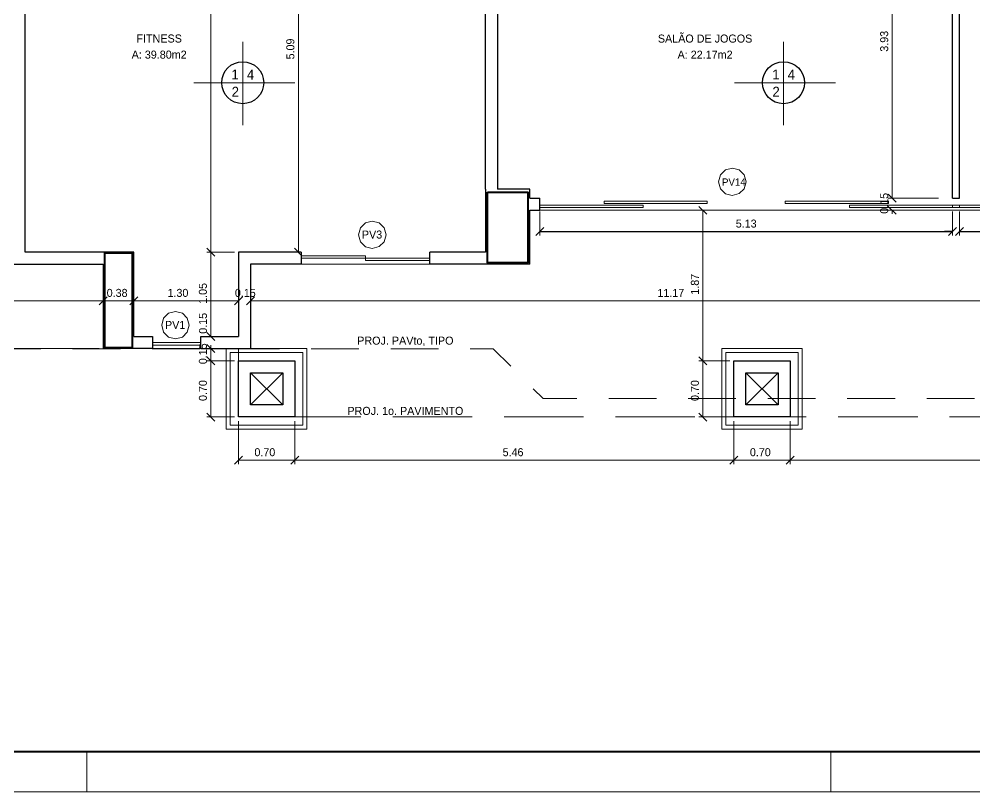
# Model space of a CAD drawing. Header units: metres. Extents: x 2.9 to 62.3, y 8 to 50.1.
# Drawn here: x 15.26 to 27.14, y 8.02 to 17.63 of the extents above; entities that cross this region are included whole.
import ezdxf
from ezdxf.enums import TextEntityAlignment as Align

# ---------------------------------------------------------------- set-up
doc = ezdxf.new("R2010")
doc.units = ezdxf.units.M
doc.header["$MEASUREMENT"] = 0
doc.linetypes.add('DGN Style 2', pattern=[0.98853, 0.593118, -0.395412])
doc.linetypes.add('DGN Style 3', pattern=[1.383942, 0.98853, -0.395412])
doc.layers.get('Defpoints').update_dxf_attribs({"lineweight": 0})
for name, color, linetype, lineweight in [('Level 12', 7, 'Continuous', 0), ('Level 24-1', 7, 'Continuous', 0), ('Level 3', 7, 'Continuous', 0), ('Level 31', 7, 'Continuous', 0), ('Level 43', 7, 'Continuous', 0), ('Level 44', 7, 'Continuous', 0), ('Level 57', 7, 'Continuous', 0), ('Level 63', 7, 'Continuous', 0), ('Level 7', 7, 'Continuous', 0), ('Level 8', 7, 'Continuous', 0)]:
    doc.layers.add(name, color=color, linetype=linetype, lineweight=lineweight)
doc.styles.add('Style-INTL_ENGINEERING', font='INTL_ENGINEERING.shx')
doc.dimstyles.get("Standard").update_dxf_attribs({"dimtxt": 0.18, "dimasz": 0.18, "dimexe": 0.18, "dimexo": 0.0625, "dimgap": 0.09, "dimtad": 0, "dimtih": 1, "dimtoh": 1, "dimdec": 4, "dimzin": 1, "dimdsep": 46, "dimtxsty": 'Standard', "dimcen": 0, "dimadec": 0, "dimazin": 0, "dimtfac": 1, "dimtdec": 4, "dimtofl": 0, "dimtmove": 0, "dimatfit": 3, "dimfxl": 0, "dimtolj": 1, "dimtzin": 1, "dimarcsym": 0})

# ---------------------------------------------------------------- blocks, each defined once
blk = doc.blocks.new('*D50')
at = {"layer": 'Defpoints'}
for p in [(16.685, 14.205), (16.305, 14.055), (16.495, 14.124), (16.685, 14.124)]:
    blk.add_point(p, dxfattribs=at)
at = {"layer": 'Level 43', "color": 2, "linetype": 'Continuous', "lineweight": 0}
for p, q in [((16.255, 14.074), (16.354, 14.174)), ((16.305, 14.104), (16.305, 14.173)), ((16.734, 14.174), (16.635, 14.074)), ((16.685, 14.155), (16.685, 14.074)), ((16.305, 14.124), (16.685, 14.124))]:
    blk.add_line(p, q, dxfattribs=at)
at = {"layer": 'Level 43', "color": 2, "linetype": 'Continuous', "lineweight": 0, "style": 'Style-INTL_ENGINEERING'}
blk.add_text('0.38', height=0.0995, dxfattribs=at).set_placement((16.348, 14.223), align=Align.MIDDLE_LEFT)
blk = doc.blocks.new('_Oblique')
at = {"color": 0, "linetype": 'ByBlock', "lineweight": -2}
blk.add_line((0.5, 0.5), (-0.5, -0.5), dxfattribs=at)
blk = doc.blocks.new('*D51')
at = {"layer": 'Defpoints'}
for p in [(16.685, 14.205), (17.984, 14.205), (17.222, 14.124), (17.984, 14.124)]:
    blk.add_point(p, dxfattribs=at)
at = {"layer": 'Level 43', "color": 2, "linetype": 'Continuous', "lineweight": 0}
for p, q in [((16.635, 14.074), (16.734, 14.174)), ((16.685, 14.155), (16.685, 14.074)), ((18.034, 14.174), (17.935, 14.074)), ((17.984, 14.155), (17.984, 14.074)), ((16.685, 14.124), (17.984, 14.124))]:
    blk.add_line(p, q, dxfattribs=at)
at = {"layer": 'Level 43', "color": 2, "linetype": 'Continuous', "lineweight": 0, "style": 'Style-INTL_ENGINEERING'}
blk.add_text('1.30', height=0.0995, dxfattribs=at).set_placement((17.104, 14.223), align=Align.MIDDLE_LEFT)
blk = doc.blocks.new('*D52')
at = {"layer": 'Defpoints'}
for p in [(17.984, 14.205), (18.059, 14.124), (18.134, 14.124), (18.134, 14.055)]:
    blk.add_point(p, dxfattribs=at)
at = {"layer": 'Level 43', "color": 2, "linetype": 'Continuous', "lineweight": 0}
for p, q in [((18.034, 14.174), (17.935, 14.074)), ((17.984, 14.155), (17.984, 14.074)), ((18.085, 14.074), (18.184, 14.174)), ((18.134, 14.104), (18.134, 14.173)), ((17.941, 14.124), (17.984, 14.124)), ((18.334, 14.124), (18.134, 14.124))]:
    blk.add_line(p, q, dxfattribs=at)
at = {"layer": 'Level 43', "color": 2, "linetype": 'Continuous', "lineweight": 0, "style": 'Style-INTL_ENGINEERING'}
blk.add_text('0.15', height=0.0995, dxfattribs=at).set_placement((17.941, 14.223), align=Align.MIDDLE_LEFT)
blk = doc.blocks.new('*D53')
at = {"layer": 'Defpoints'}
for p in [(18.134, 14.055), (23.295, 14.124), (29.305, 14.124), (29.305, 13.569)]:
    blk.add_point(p, dxfattribs=at)
at = {"layer": 'Level 43', "color": 2, "linetype": 'Continuous', "lineweight": 0}
for p, q in [((18.085, 14.074), (18.184, 14.174)), ((18.134, 14.104), (18.134, 14.173)), ((29.355, 14.174), (29.256, 14.074)), ((29.305, 13.618), (29.305, 14.173)), ((18.134, 14.124), (29.305, 14.124))]:
    blk.add_line(p, q, dxfattribs=at)
at = {"layer": 'Level 43', "color": 2, "linetype": 'Continuous', "lineweight": 0, "style": 'Style-INTL_ENGINEERING'}
blk.add_text('11.17', height=0.0995, dxfattribs=at).set_placement((23.193, 14.223), align=Align.MIDDLE_LEFT)
blk = doc.blocks.new('*D49')
at = {"layer": 'Defpoints'}
for p in [(10.375, 14.579), (13.34, 14.124), (16.305, 14.124), (16.305, 14.055)]:
    blk.add_point(p, dxfattribs=at)
at = {"layer": 'Level 43', "color": 2, "linetype": 'Continuous', "lineweight": 0}
for p, q in [((10.375, 14.53), (10.375, 14.074)), ((10.325, 14.074), (10.424, 14.174)), ((16.354, 14.174), (16.255, 14.074)), ((16.305, 14.104), (16.305, 14.173)), ((10.375, 14.124), (16.305, 14.124))]:
    blk.add_line(p, q, dxfattribs=at)
at = {"layer": 'Level 43', "color": 2, "linetype": 'Continuous', "lineweight": 0, "style": 'Style-INTL_ENGINEERING'}
blk.add_text('5.93', height=0.0995, dxfattribs=at).set_placement((13.197, 14.223), align=Align.MIDDLE_LEFT)
blk = doc.blocks.new('*D61')
at = {"layer": 'Defpoints'}
for p in [(18.685, 12.68), (24.142, 12.68), (21.413, 12.143), (24.142, 12.143)]:
    blk.add_point(p, dxfattribs=at)
at = {"layer": 'Level 43', "color": 2, "linetype": 'Continuous', "lineweight": 0}
for p, q in [((18.685, 12.63), (18.685, 12.093)), ((24.142, 12.63), (24.142, 12.093)), ((18.635, 12.093), (18.734, 12.193)), ((18.685, 12.143), (24.142, 12.143)), ((24.192, 12.193), (24.092, 12.093))]:
    blk.add_line(p, q, dxfattribs=at)
at = {"layer": 'Level 43', "color": 2, "linetype": 'Continuous', "lineweight": 0, "style": 'Style-INTL_ENGINEERING'}
blk.add_text('5.46', height=0.0995, dxfattribs=at).set_placement((21.269, 12.242), align=Align.MIDDLE_LEFT)
blk = doc.blocks.new('*D62')
at = {"layer": 'Defpoints'}
for p in [(24.142, 12.68), (24.842, 12.68), (24.492, 12.143), (24.842, 12.143)]:
    blk.add_point(p, dxfattribs=at)
at = {"layer": 'Level 43', "color": 2, "linetype": 'Continuous', "lineweight": 0}
for p, q in [((24.142, 12.63), (24.142, 12.093)), ((24.842, 12.63), (24.842, 12.093)), ((24.092, 12.093), (24.192, 12.193)), ((24.142, 12.143), (24.842, 12.143)), ((24.892, 12.193), (24.792, 12.093))]:
    blk.add_line(p, q, dxfattribs=at)
at = {"layer": 'Level 43', "color": 2, "linetype": 'Continuous', "lineweight": 0, "style": 'Style-INTL_ENGINEERING'}
blk.add_text('0.70', height=0.0995, dxfattribs=at).set_placement((24.342, 12.242), align=Align.MIDDLE_LEFT)
blk = doc.blocks.new('*D63')
at = {"layer": 'Defpoints'}
for p in [(24.842, 12.68), (30.15, 12.68), (27.496, 12.143), (30.15, 12.143)]:
    blk.add_point(p, dxfattribs=at)
at = {"layer": 'Level 43', "color": 2, "linetype": 'Continuous', "lineweight": 0}
for p, q in [((24.842, 12.63), (24.842, 12.093)), ((30.15, 12.63), (30.15, 12.093)), ((24.792, 12.093), (24.892, 12.193)), ((24.842, 12.143), (30.15, 12.143)), ((30.199, 12.193), (30.1, 12.093))]:
    blk.add_line(p, q, dxfattribs=at)
at = {"layer": 'Level 43', "color": 2, "linetype": 'Continuous', "lineweight": 0, "style": 'Style-INTL_ENGINEERING'}
blk.add_text('5.31', height=0.0995, dxfattribs=at).set_placement((27.382, 12.242), align=Align.MIDDLE_LEFT)
blk = doc.blocks.new('*D60')
at = {"layer": 'Defpoints'}
for p in [(17.984, 12.68), (18.685, 12.68), (18.334, 12.143), (18.685, 12.143)]:
    blk.add_point(p, dxfattribs=at)
at = {"layer": 'Level 43', "color": 2, "linetype": 'Continuous', "lineweight": 0}
for p, q in [((17.984, 12.63), (17.984, 12.093)), ((18.685, 12.63), (18.685, 12.093)), ((17.935, 12.093), (18.034, 12.193)), ((17.984, 12.143), (18.685, 12.143)), ((18.734, 12.193), (18.635, 12.093))]:
    blk.add_line(p, q, dxfattribs=at)
at = {"layer": 'Level 43', "color": 2, "linetype": 'Continuous', "lineweight": 0, "style": 'Style-INTL_ENGINEERING'}
blk.add_text('0.70', height=0.0995, dxfattribs=at).set_placement((18.184, 12.242), align=Align.MIDDLE_LEFT)
blk = doc.blocks.new('*D106')
at = {"layer": 'Defpoints'}
for p in [(14.881, 14.58), (15.184, 14.58), (14.881, 14.055), (16.305, 13.53)]:
    blk.add_point(p, dxfattribs=at)
at = {"layer": 'Level 43', "color": 2, "linetype": 'Continuous', "lineweight": 0}
for p, q in [((14.831, 14.63), (14.931, 14.53)), ((15.135, 14.58), (14.832, 14.58)), ((14.881, 13.53), (14.881, 14.58)), ((14.931, 13.48), (14.831, 13.58)), ((16.255, 13.53), (14.832, 13.53))]:
    blk.add_line(p, q, dxfattribs=at)
at = {"layer": 'Level 43', "color": 2, "linetype": 'Continuous', "lineweight": 0, "style": 'Style-INTL_ENGINEERING'}
blk.add_text('1.05', height=0.0995, rotation=90, dxfattribs=at).set_placement((14.782, 13.937), align=Align.MIDDLE_LEFT)
blk = doc.blocks.new('*D123')
at = {"layer": 'Defpoints'}
for p in [(19.06, 19.816), (18.73, 17.273), (18.73, 14.73), (18.765, 14.73)]:
    blk.add_point(p, dxfattribs=at)
at = {"layer": 'Level 43', "color": 2, "linetype": 'Continuous', "lineweight": 0}
for p, q in [((18.68, 19.865), (18.779, 19.766)), ((19.01, 19.816), (18.68, 19.816)), ((18.73, 19.816), (18.73, 14.73)), ((18.779, 14.68), (18.68, 14.779)), ((18.715, 14.73), (18.68, 14.73))]:
    blk.add_line(p, q, dxfattribs=at)
at = {"layer": 'Level 43', "color": 2, "linetype": 'Continuous', "lineweight": 0, "style": 'Style-INTL_ENGINEERING'}
blk.add_text('5.09', height=0.0995, rotation=90, dxfattribs=at).set_placement((18.63, 17.126), align=Align.MIDDLE_LEFT)
blk = doc.blocks.new('*D156')
at = {"layer": 'Defpoints'}
for p in [(24.142, 13.38), (23.758, 13.03), (23.758, 12.68), (24.142, 12.68)]:
    blk.add_point(p, dxfattribs=at)
at = {"layer": 'Level 43', "color": 2, "linetype": 'Continuous', "lineweight": 0}
for p, q in [((23.708, 13.429), (23.807, 13.33)), ((24.093, 13.38), (23.708, 13.38)), ((23.758, 13.38), (23.758, 12.68)), ((23.807, 12.63), (23.708, 12.729)), ((24.093, 12.68), (23.708, 12.68))]:
    blk.add_line(p, q, dxfattribs=at)
at = {"layer": 'Level 43', "color": 2, "linetype": 'Continuous', "lineweight": 0, "style": 'Style-INTL_ENGINEERING'}
blk.add_text('0.70', height=0.0995, rotation=90, dxfattribs=at).set_placement((23.658, 12.879), align=Align.MIDDLE_LEFT)
blk = doc.blocks.new('*D155')
at = {"layer": 'Defpoints'}
for p in [(24.233, 15.25), (23.758, 14.315), (23.758, 13.38), (24.142, 13.38)]:
    blk.add_point(p, dxfattribs=at)
at = {"layer": 'Level 43', "color": 2, "linetype": 'Continuous', "lineweight": 0}
for p, q in [((23.708, 15.299), (23.807, 15.2)), ((24.184, 15.25), (23.708, 15.25)), ((23.758, 15.25), (23.758, 13.38)), ((23.807, 13.33), (23.708, 13.429)), ((24.093, 13.38), (23.708, 13.38))]:
    blk.add_line(p, q, dxfattribs=at)
at = {"layer": 'Level 43', "color": 2, "linetype": 'Continuous', "lineweight": 0, "style": 'Style-INTL_ENGINEERING'}
blk.add_text('1.87', height=0.0995, rotation=90, dxfattribs=at).set_placement((23.658, 14.201), align=Align.MIDDLE_LEFT)
blk = doc.blocks.new('*U375')
at = {"layer": 'Level 44', "color": 4, "linetype": 'Continuous', "lineweight": 0, "flags": 128}
blk.add_lwpolyline([(0.00342, 0), (0.00294, 0.00172), (0.00172, 0.00296), (0, 0.00342), (-0.00171, 0.00296), (-0.00296, 0.00172), (-0.00341, 0), (-0.00294, -0.00171), (-0.00172, -0.00295), (-0.00001, -0.00341), (0.00173, -0.00294), (0.00295, -0.00171)], close=True, dxfattribs=at)
at = {"layer": 'Level 44', "color": 4, "linetype": 'Continuous', "lineweight": 0, "style": 'Style-INTL_ENGINEERING'}
blk.add_text('PV3', height=0.001999, rotation=359.9999, dxfattribs=at).set_placement((-0.00259, -0.00093))
blk = doc.blocks.new('*U376')
at = {"layer": 'Level 44', "color": 4, "linetype": 'Continuous', "lineweight": 0, "flags": 128}
blk.add_lwpolyline([(0.00342, 0), (0.00294, 0.00172), (0.00172, 0.00296), (0, 0.00342), (-0.00171, 0.00296), (-0.00296, 0.00172), (-0.00341, 0), (-0.00294, -0.00171), (-0.00172, -0.00295), (-0.00001, -0.00341), (0.00173, -0.00294), (0.00295, -0.00171)], close=True, dxfattribs=at)
at = {"layer": 'Level 44', "color": 4, "linetype": 'Continuous', "lineweight": 0, "style": 'Style-INTL_ENGINEERING'}
blk.add_text('PV1', height=0.001999, rotation=359.9999, dxfattribs=at).set_placement((-0.00259, -0.00093))
blk = doc.blocks.new('INDESP')
at = {"layer": 'Level 3', "color": 131, "linetype": 'Continuous', "lineweight": 0}
for p, q in [((0.01506, -0.01302), (0.01507, 0.01257)), ((0.00001, 0), (0.03099, 0))]:
    blk.add_line(p, q, dxfattribs=at)
at = {"layer": 'Level 3', "color": 131, "linetype": 'Continuous', "lineweight": 13}
blk.add_line((0.0221, 0), (0.02213, 0.00002), dxfattribs=at)
at = {"layer": 'Level 3', "color": 131, "linetype": 'Continuous', "lineweight": 30}
blk.add_circle((0.01505, 0.00001), 0.00645, dxfattribs=at)
at = {"layer": 'Level 3', "color": 131, "linetype": 'Continuous', "lineweight": 30, "style": 'Style-INTL_ENGINEERING'}
for s, p in [('1', (0.01159, 0.00105)), ('4', (0.01633, 0.00098)), ('2', (0.01167, -0.00425))]:
    blk.add_text(s, height=0.003, rotation=0, dxfattribs=at).set_placement(p)
blk = doc.blocks.new('*D451')
at = {"layer": 'Defpoints'}
for p in [(26.11, 19.329), (26.859, 19.329), (26.11, 17.364), (26.733, 15.4)]:
    blk.add_point(p, dxfattribs=at)
at = {"layer": 'Level 43', "color": 2, "linetype": 'Continuous', "lineweight": 0}
for p, q in [((26.06, 19.379), (26.16, 19.279)), ((26.81, 19.329), (26.06, 19.329)), ((26.11, 15.4), (26.11, 19.329)), ((26.16, 15.35), (26.06, 15.449)), ((26.684, 15.4), (26.06, 15.4))]:
    blk.add_line(p, q, dxfattribs=at)
at = {"layer": 'Level 43', "color": 2, "linetype": 'Continuous', "lineweight": 0, "style": 'Style-INTL_ENGINEERING'}
blk.add_text('3.93', height=0.0995, rotation=90, dxfattribs=at).set_placement((26.011, 17.222), align=Align.MIDDLE_LEFT)
blk = doc.blocks.new('*D450')
at = {"layer": 'Defpoints'}
for p in [(26.11, 15.4), (26.11, 15.325), (26.733, 15.4), (26.733, 15.25)]:
    blk.add_point(p, dxfattribs=at)
at = {"layer": 'Level 43', "color": 2, "linetype": 'Continuous', "lineweight": 0}
for p, q in [((26.11, 15.599), (26.11, 15.4)), ((26.16, 15.35), (26.06, 15.449)), ((26.684, 15.4), (26.06, 15.4)), ((26.06, 15.299), (26.16, 15.2)), ((26.684, 15.25), (26.06, 15.25)), ((26.11, 15.207), (26.11, 15.25))]:
    blk.add_line(p, q, dxfattribs=at)
at = {"layer": 'Level 43', "color": 2, "linetype": 'Continuous', "lineweight": 0, "style": 'Style-INTL_ENGINEERING'}
blk.add_text('0.15', height=0.0995, rotation=90, dxfattribs=at).set_placement((26.011, 15.207), align=Align.MIDDLE_LEFT)
blk = doc.blocks.new('*D479')
at = {"layer": 'Defpoints'}
for p in [(17.984, 14.73), (17.643, 14.205), (17.643, 13.68), (17.752, 13.68)]:
    blk.add_point(p, dxfattribs=at)
at = {"layer": 'Level 43', "color": 2, "linetype": 'Continuous', "lineweight": 0}
for p, q in [((17.593, 14.779), (17.692, 14.68)), ((17.935, 14.73), (17.593, 14.73)), ((17.643, 14.73), (17.643, 13.68)), ((17.692, 13.63), (17.593, 13.73)), ((17.702, 13.68), (17.593, 13.68))]:
    blk.add_line(p, q, dxfattribs=at)
at = {"layer": 'Level 43', "color": 2, "linetype": 'Continuous', "lineweight": 0, "style": 'Style-INTL_ENGINEERING'}
blk.add_text('1.05', height=0.0995, rotation=90, dxfattribs=at).set_placement((17.543, 14.087), align=Align.MIDDLE_LEFT)
blk = doc.blocks.new('*D480')
at = {"layer": 'Defpoints'}
for p in [(17.643, 13.833), (17.752, 13.68), (17.643, 13.53), (17.827, 13.53)]:
    blk.add_point(p, dxfattribs=at)
at = {"layer": 'Level 43', "color": 2, "linetype": 'Continuous', "lineweight": 0}
for p, q in [((17.643, 13.951), (17.643, 13.68)), ((17.693, 13.63), (17.593, 13.73)), ((17.702, 13.68), (17.594, 13.68)), ((17.593, 13.58), (17.693, 13.48)), ((17.777, 13.53), (17.594, 13.53)), ((17.643, 13.33), (17.643, 13.53))]:
    blk.add_line(p, q, dxfattribs=at)
at = {"layer": 'Level 43', "color": 2, "linetype": 'Continuous', "lineweight": 0, "style": 'Style-INTL_ENGINEERING'}
blk.add_text('0.15', height=0.0995, rotation=90, dxfattribs=at).set_placement((17.544, 13.715), align=Align.MIDDLE_LEFT)
blk = doc.blocks.new('*D481')
at = {"layer": 'Defpoints'}
for p in [(17.643, 13.455), (17.827, 13.53), (17.643, 13.38), (17.984, 13.38)]:
    blk.add_point(p, dxfattribs=at)
at = {"layer": 'Level 43', "color": 2, "linetype": 'Continuous', "lineweight": 0}
for p, q in [((17.692, 13.48), (17.593, 13.58)), ((17.643, 13.573), (17.643, 13.53)), ((17.777, 13.53), (17.593, 13.53)), ((17.593, 13.429), (17.692, 13.33)), ((17.935, 13.38), (17.593, 13.38)), ((17.643, 13.18), (17.643, 13.38))]:
    blk.add_line(p, q, dxfattribs=at)
at = {"layer": 'Level 43', "color": 2, "linetype": 'Continuous', "lineweight": 0, "style": 'Style-INTL_ENGINEERING'}
blk.add_text('0.15', height=0.0995, rotation=90, dxfattribs=at).set_placement((17.543, 13.337), align=Align.MIDDLE_LEFT)
blk = doc.blocks.new('*D482')
at = {"layer": 'Defpoints'}
for p in [(17.984, 13.38), (17.643, 13.03), (17.643, 12.68), (17.984, 12.68)]:
    blk.add_point(p, dxfattribs=at)
at = {"layer": 'Level 43', "color": 2, "linetype": 'Continuous', "lineweight": 0}
for p, q in [((17.593, 13.429), (17.692, 13.33)), ((17.935, 13.38), (17.593, 13.38)), ((17.643, 13.38), (17.643, 12.68)), ((17.692, 12.63), (17.593, 12.729)), ((17.935, 12.68), (17.593, 12.68))]:
    blk.add_line(p, q, dxfattribs=at)
at = {"layer": 'Level 43', "color": 2, "linetype": 'Continuous', "lineweight": 0, "style": 'Style-INTL_ENGINEERING'}
blk.add_text('0.70', height=0.0995, rotation=90, dxfattribs=at).set_placement((17.543, 12.879), align=Align.MIDDLE_LEFT)
blk = doc.blocks.new('*D478')
at = {"layer": 'Defpoints'}
for p in [(17.834, 21.789), (17.643, 18.259), (17.643, 14.73), (17.984, 14.73)]:
    blk.add_point(p, dxfattribs=at)
at = {"layer": 'Level 43', "color": 2, "linetype": 'Continuous', "lineweight": 0}
for p, q in [((17.593, 21.839), (17.692, 21.739)), ((17.785, 21.789), (17.593, 21.789)), ((17.643, 21.789), (17.643, 14.73)), ((17.692, 14.68), (17.593, 14.779)), ((17.935, 14.73), (17.593, 14.73))]:
    blk.add_line(p, q, dxfattribs=at)
at = {"layer": 'Level 43', "color": 2, "linetype": 'Continuous', "lineweight": 0, "style": 'Style-INTL_ENGINEERING'}
blk.add_text('7.06', height=0.0995, rotation=90, dxfattribs=at).set_placement((17.543, 18.11), align=Align.MIDDLE_LEFT)
blk = doc.blocks.new('*U489')
at = {"layer": 'Level 44', "color": 4, "linetype": 'Continuous', "lineweight": 0, "flags": 128}
blk.add_lwpolyline([(0.171, 0), (0.147, 0.086), (0.086, 0.148), (0, 0.171), (-0.086, 0.148), (-0.148, 0.086), (-0.171, 0), (-0.147, -0.086), (-0.086, -0.148), (-0.001, -0.171), (0.086, -0.147), (0.147, -0.086)], close=True, dxfattribs=at)
at = {"layer": 'Level 44', "color": 4, "linetype": 'Continuous', "lineweight": 0, "style": 'Style-INTL_ENGINEERING'}
blk.add_text('PV14', height=0.09, rotation=0.0007, dxfattribs=at).set_placement((-0.129, -0.048))
blk = doc.blocks.new('*D614')
at = {"layer": 'Defpoints', "color": 0, "linetype": 'Continuous', "lineweight": 0}
for p in [(21.733, 15.285), (26.859, 15.285), (26.859, 14.985)]:
    blk.add_point(p, dxfattribs=at)
at = {"layer": 'Level 43', "color": 2, "linetype": 'Continuous', "lineweight": 0}
for p, q in [((21.733, 15.235), (21.733, 14.936)), ((26.859, 15.235), (26.859, 14.936))]:
    blk.add_line(p, q, dxfattribs=at)
at = {"layer": 'Level 43', "color": 0, "linetype": 'Continuous', "lineweight": -2}
blk.add_line((21.733, 14.985), (26.859, 14.985), dxfattribs=at)
at = {"layer": 'Level 43', "color": 0, "linetype": 'Continuous', "lineweight": -2, "xscale": 0.0995, "yscale": 0.0995, "zscale": 0.0995, "rotation": 180}
blk.add_blockref('_Oblique', (21.733, 14.985), dxfattribs=at)
at = {"layer": 'Level 43', "color": 0, "linetype": 'Continuous', "lineweight": -2, "xscale": 0.0995, "yscale": 0.0995, "zscale": 0.0995}
blk.add_blockref('_Oblique', (26.859, 14.985), dxfattribs=at)
at = {"layer": 'Level 43', "color": 0, "linetype": 'Continuous', "lineweight": 0, "insert": (24.296, 15.084), "char_height": 0.0995, "attachment_point": 5, "style": 'Style-INTL_ENGINEERING'}
blk.add_mtext('5.13', dxfattribs=at)
blk = doc.blocks.new('*D615')
at = {"layer": 'Defpoints', "color": 0, "linetype": 'Continuous', "lineweight": 0}
for p in [(26.859, 15.285), (26.949, 15.285), (26.949, 14.985)]:
    blk.add_point(p, dxfattribs=at)
at = {"layer": 'Level 43', "color": 2, "linetype": 'Continuous', "lineweight": 0}
for p, q in [((26.859, 15.235), (26.859, 14.936)), ((26.949, 15.235), (26.949, 14.936))]:
    blk.add_line(p, q, dxfattribs=at)
at = {"layer": 'Level 43', "color": 0, "linetype": 'Continuous', "lineweight": -2}
for p, q in [((26.859, 14.985), (26.76, 14.985)), ((26.949, 14.985), (27.546, 14.985))]:
    blk.add_line(p, q, dxfattribs=at)
at = {"layer": 'Level 43', "color": 0, "linetype": 'Continuous', "lineweight": -2, "xscale": 0.0995, "yscale": 0.0995, "zscale": 0.0995}
blk.add_blockref('_Oblique', (26.859, 14.985), dxfattribs=at)
at = {"layer": 'Level 43', "color": 0, "linetype": 'Continuous', "lineweight": -2, "xscale": 0.0995, "yscale": 0.0995, "zscale": 0.0995, "rotation": 180}
blk.add_blockref('_Oblique', (26.949, 14.985), dxfattribs=at)
at = {"layer": 'Level 43', "color": 0, "linetype": 'Continuous', "lineweight": 0, "insert": (27.347, 15.084), "char_height": 0.0995, "attachment_point": 5, "style": 'Style-INTL_ENGINEERING'}
blk.add_mtext('0.09', dxfattribs=at)
blk = doc.blocks.new('*D616')
at = {"layer": 'Defpoints', "color": 0, "linetype": 'Continuous', "lineweight": 0}
for p in [(26.949, 15.285), (29.305, 15.25), (29.305, 14.985)]:
    blk.add_point(p, dxfattribs=at)
at = {"layer": 'Level 43', "color": 2, "linetype": 'Continuous', "lineweight": 0}
for p, q in [((26.949, 15.235), (26.949, 14.936)), ((29.305, 15.2), (29.305, 14.936))]:
    blk.add_line(p, q, dxfattribs=at)
at = {"layer": 'Level 43', "color": 0, "linetype": 'Continuous', "lineweight": -2}
blk.add_line((26.949, 14.985), (29.305, 14.985), dxfattribs=at)
at = {"layer": 'Level 43', "color": 0, "linetype": 'Continuous', "lineweight": -2, "xscale": 0.0995, "yscale": 0.0995, "zscale": 0.0995, "rotation": 180}
blk.add_blockref('_Oblique', (26.949, 14.985), dxfattribs=at)
at = {"layer": 'Level 43', "color": 0, "linetype": 'Continuous', "lineweight": -2, "xscale": 0.0995, "yscale": 0.0995, "zscale": 0.0995}
blk.add_blockref('_Oblique', (29.305, 14.985), dxfattribs=at)
at = {"layer": 'Level 43', "color": 0, "linetype": 'Continuous', "lineweight": 0, "insert": (28.127, 15.084), "char_height": 0.0995, "attachment_point": 5, "style": 'Style-INTL_ENGINEERING'}
blk.add_mtext('2.36', dxfattribs=at)

msp = doc.modelspace()

# ---------------------------------------------------------------- linework, layer by layer
at = {"layer": 'Level 24-1', "color": 7, "linetype": 'DGN Style 2', "lineweight": 0, "flags": 128}
msp.add_lwpolyline([(33.725, 21.939), (38.035, 21.939), (38.035, 22.689), (46.865, 22.689), (46.865, 21.289), (50.625, 21.289), (50.625, 14.579), (49.925, 14.579), (49.925, 14.079), (49.375, 13.529), (39.847, 13.529), (39.227, 12.909), (31.911, 12.909), (31.694, 13.126), (29.305, 13.126), (29.088, 12.909), (21.772, 12.909), (21.152, 13.529), (11.625, 13.529), (11.075, 14.079), (11.075, 14.579), (10.375, 14.579), (10.375, 21.289), (14.135, 21.289), (14.135, 22.689), (22.965, 22.689), (22.965, 21.939), (27.274, 21.939), (27.274, 26.725), (33.724, 26.725), (33.725, 21.939)], dxfattribs=at)
at = {"layer": 'Level 31', "color": 30, "linetype": 'Continuous', "lineweight": 0}
for p, q in [((21.733, 15.25), (29.306, 15.25)), ((20.365, 14.58), (18.765, 14.58)), ((16.919, 13.53), (17.519, 13.53))]:
    msp.add_line(p, q, dxfattribs=at)
at = {"layer": 'Level 43', "color": 131, "linetype": 'Continuous', "lineweight": 40, "flags": 128}
for points in [[(21.08, 15.475), (21.58, 15.475), (21.58, 14.595), (21.08, 14.595)], [(16.32, 13.545), (16.67, 13.545), (16.67, 14.715), (16.32, 14.715)]]:
    msp.add_lwpolyline(points, close=True, dxfattribs=at)
at = {"layer": 'Level 57', "color": 131, "linetype": 'Continuous', "lineweight": 0, "flags": 128}
for points in [[(23.811, 15.335), (22.529, 15.335), (22.529, 15.365), (23.811, 15.365)], [(24.782, 15.335), (26.064, 15.335), (26.064, 15.365), (24.782, 15.365)], [(23.015, 15.285), (21.733, 15.285), (21.733, 15.315), (23.015, 15.315)], [(25.578, 15.285), (26.859, 15.285), (26.859, 15.315), (25.578, 15.315)], [(26.859, 15.285), (26.949, 15.285), (26.949, 15.315), (26.859, 15.315)], [(28.127, 15.285), (26.949, 15.285), (26.949, 15.315), (28.127, 15.315)], [(18.765, 14.655), (19.565, 14.655), (19.565, 14.685), (18.765, 14.685)], [(19.565, 14.625), (20.365, 14.625), (20.365, 14.655), (19.565, 14.655)], [(16.919, 13.575), (17.519, 13.575), (17.519, 13.605), (16.919, 13.605)]]:
    msp.add_lwpolyline(points, close=True, dxfattribs=at)
at = {"layer": 'Level 63', "color": 131, "linetype": 'Continuous', "lineweight": 40}
msp.add_line((4.149, 8.519), (61.849, 8.519), dxfattribs=at)
at = {"layer": 'Level 63', "color": 131, "linetype": 'Continuous', "lineweight": 0}
for p, q in [((16.099, 8.519), (16.099, 8.019)), ((25.349, 8.519), (25.349, 8.019))]:
    msp.add_line(p, q, dxfattribs=at)
at = {"layer": 'Level 63', "color": 131, "linetype": 'Continuous', "lineweight": 0, "flags": 128}
msp.add_lwpolyline([(62.35, 50.069), (2.899, 50.069), (2.899, 8.019), (62.35, 8.019)], close=True, dxfattribs=at)
at = {"layer": 'Level 63', "color": 131, "linetype": 'Continuous', "lineweight": 13, "flags": 128}
msp.add_lwpolyline([(56.85, 8.518), (4.149, 8.518), (4.149, 49.569), (56.85, 49.569)], close=True, dxfattribs=at)
at = {"layer": 'Level 7', "color": 7, "linetype": 'Continuous', "lineweight": 30}
for p, q in [((15.334, 14.73), (15.334, 22.539)), ((21.054, 15.514), (21.054, 19.816)), ((21.607, 15.4), (21.733, 15.4)), ((21.733, 15.25), (21.733, 15.4)), ((26.859, 15.4), (26.949, 15.4)), ((21.607, 15.25), (21.733, 15.25)), ((18.765, 14.73), (17.984, 14.73)), ((17.984, 14.73), (17.984, 13.68)), ((18.765, 14.73), (18.765, 14.58)), ((21.054, 14.73), (20.365, 14.73)), ((20.365, 14.58), (20.365, 14.73)), ((15.184, 14.58), (16.305, 14.58)), ((18.765, 14.58), (18.134, 14.58)), ((18.134, 14.58), (18.134, 13.53)), ((21.607, 14.58), (20.365, 14.58)), ((16.685, 13.68), (16.919, 13.68)), ((16.919, 13.68), (16.919, 13.53)), ((17.519, 13.68), (17.984, 13.68)), ((17.519, 13.53), (17.519, 13.68)), ((16.919, 13.53), (16.305, 13.53)), ((17.519, 13.53), (18.134, 13.53))]:
    msp.add_line(p, q, dxfattribs=at)
at = {"layer": 'Level 7', "color": 7, "linetype": 'Continuous', "lineweight": 30, "flags": 128}
for points in [[(26.949, 15.4), (26.949, 19.409), (21.314, 19.409)], [(26.859, 15.4), (26.859, 19.329), (21.204, 19.329), (21.204, 15.514)], [(21.054, 15.514), (21.054, 14.73)], [(21.607, 15.4), (21.607, 15.514), (21.204, 15.514)], [(21.607, 14.58), (21.607, 15.25)], [(16.685, 13.68), (16.685, 14.73), (15.334, 14.73)], [(16.305, 14.58), (16.305, 13.53)]]:
    msp.add_lwpolyline(points, dxfattribs=at)
at = {"layer": 'Level 7', "color": 7, "linetype": 'Continuous', "lineweight": 0, "flags": 128}
for points in [[(18.134, 13.53), (18.835, 13.53), (18.835, 12.53), (17.834, 12.53), (17.834, 13.529)], [(17.884, 13.48), (18.785, 13.48), (18.785, 12.58), (17.884, 12.58), (17.884, 13.48)]]:
    msp.add_lwpolyline(points, dxfattribs=at)
for points in [[(23.992, 13.53), (24.992, 13.53), (24.992, 12.53), (23.992, 12.53)], [(24.042, 13.48), (24.942, 13.48), (24.942, 12.58), (24.042, 12.58)]]:
    msp.add_lwpolyline(points, close=True, dxfattribs=at)
at = {"layer": 'Level 7', "color": 7, "linetype": 'Continuous', "lineweight": 30, "flags": 128}
for points in [[(17.984, 13.38), (18.685, 13.38), (18.685, 12.68), (17.984, 12.68)], [(24.142, 13.38), (24.842, 13.38), (24.842, 12.68), (24.142, 12.68)], [(18.134, 13.23), (18.535, 13.23), (18.535, 12.83), (18.134, 12.83)], [(24.292, 13.23), (24.692, 13.23), (24.692, 12.83), (24.292, 12.83)]]:
    msp.add_lwpolyline(points, close=True, dxfattribs=at)
at = {"layer": 'Level 8', "color": 7, "linetype": 'DGN Style 3', "lineweight": 0}
for p, q in [((18.134, 12.83), (18.535, 13.23)), ((18.134, 13.23), (18.535, 12.83)), ((24.292, 13.23), (24.692, 12.83)), ((24.292, 12.83), (24.692, 13.23))]:
    msp.add_line(p, q, dxfattribs=at)
at = {"layer": 'Level 8', "color": 7, "linetype": 'DGN Style 3', "lineweight": 0, "flags": 128}
msp.add_lwpolyline([(17.984, 13.529), (17.984, 12.68), (43.014, 12.68), (43.014, 13.53)], dxfattribs=at)

# ---------------------------------------------------------------- block references
at = {"layer": 'Level 3', "color": 131, "linetype": 'Continuous', "lineweight": 30, "xscale": 40.50002794240174, "yscale": 40.50002794240174, "zscale": 40.50002794240174, "rotation": 0.0006587766262007}
for p in [(17.429, 16.836), (24.15, 16.836)]:
    msp.add_blockref('INDESP', p, dxfattribs=at)
at = {"layer": 'Level 44', "color": 4, "linetype": 'Continuous', "lineweight": 0}
msp.add_blockref('*U489', (24.124, 15.604), dxfattribs=at)
at = {"layer": 'Level 44', "color": 4, "linetype": 'Continuous', "lineweight": 0, "xscale": 50.00000000487893, "yscale": 50.00000000487893, "zscale": 50.00000000487893, "rotation": 0.0008004141529982}
for name, p in [('*U375', (19.649, 14.945)), ('*U376', (17.202, 13.821))]:
    msp.add_blockref(name, p, dxfattribs=at)

# ---------------------------------------------------------------- texts
at = {"layer": 'Level 12', "color": 2, "linetype": 'Continuous', "lineweight": 13, "char_height": 0.1, "attachment_point": 5, "line_spacing_factor": 1.200006, "style": 'Style-INTL_ENGINEERING'}
for s, insert in [('SALÃO DE JOGOS\\PA: 22.17m2\\P', (23.785, 17.285)), ('FITNESS\\PA: 39.80m2\\P', (17, 17.285)), ('PROJ. PAVto, TIPO\\P', (20.06, 13.62)), ('PROJ. 1o. PAVIMENTO\\P', (20.06, 12.755))]:
    msp.add_mtext(s, dxfattribs=dict(at, insert=insert))

# ---------------------------------------------------------------- dimensions: what is measured, and where the dimension line sits
at = {"layer": 'Level 43', "color": 2, "linetype": 'Continuous', "lineweight": 0}
for base, p1, p2, angle, picture, middle in [((17.643, 14.73), (17.834, 21.789), (17.984, 14.73), 270, '*D478', (17.643, 18.259)), ((18.73, 14.73), (19.06, 19.816), (18.765, 14.73), 270, '*D123', (18.73, 17.273)), ((26.11, 19.329), (26.733, 15.4), (26.859, 19.329), 90, '*D451', (26.11, 17.364)), ((23.758, 13.38), (24.233, 15.25), (24.142, 13.38), 270, '*D155', (23.758, 14.315)), ((17.643, 13.68), (17.984, 14.73), (17.752, 13.68), 270, '*D479', (17.643, 14.205)), ((14.881, 14.58), (16.305, 13.53), (15.184, 14.58), 90, '*D106', (14.881, 14.055)), ((17.643, 12.68), (17.984, 13.38), (17.984, 12.68), 270, '*D482', (17.643, 13.03)), ((23.758, 12.68), (24.142, 13.38), (24.142, 12.68), 270, '*D156', (23.758, 13.03))]:
    dim = msp.add_linear_dim(base=base, p1=p1, p2=p2, angle=angle, dimstyle='Standard', override={"dimtxt": 0.0995, "dimasz": 0.0995, "dimexe": 0.0495, "dimexo": 0.0495, "dimgap": 0.0495, "dimtad": 1, "dimtih": 0, "dimtoh": 0, "dimdec": 2, "dimzin": 3, "dimtxsty": 'Style-INTL_ENGINEERING', "dimblk": 'Oblique', "dimclre": 2, "dimtdec": 2, "dimatfit": 1, "dimfrac": 2, "dimtolj": 0, "dimtzin": 3, "dimlwe": 0}, dxfattribs=at)
    dim.commit()
    dim.dimension.update_dxf_attribs({"geometry": picture, "text_midpoint": middle})
for base, p1, p2, angle, picture, middle in [((26.11, 15.4), (26.733, 15.25), (26.733, 15.4), 90, '*D450', (26.11, 15.325)), ((17.643, 13.53), (17.752, 13.68), (17.827, 13.53), 270, '*D480', (17.643, 13.833)), ((17.643, 13.38), (17.827, 13.53), (17.984, 13.38), 270, '*D481', (17.643, 13.455))]:
    dim = msp.add_linear_dim(base=base, p1=p1, p2=p2, angle=angle, dimstyle='Standard', override={"dimtxt": 0.0995, "dimasz": 0.0995, "dimexe": 0.0495, "dimexo": 0.0495, "dimgap": 0.0495, "dimtad": 1, "dimtih": 0, "dimtoh": 0, "dimdec": 2, "dimzin": 3, "dimtxsty": 'Style-INTL_ENGINEERING', "dimblk": 'Oblique', "dimclre": 2, "dimtdec": 2, "dimatfit": 1, "dimfrac": 2, "dimtolj": 0, "dimtzin": 3, "dimlwe": 0}, dxfattribs=at)
    dim.commit()
    dim.dimension.update_dxf_attribs({"geometry": picture, "text_midpoint": middle, "dimtype": 160})
for base, p1, p2, picture, middle in [((26.859, 14.985), (21.733, 15.285), (26.859, 15.285), '*D614', (24.296, 15.084)), ((26.949, 14.985), (26.859, 15.285), (26.949, 15.285), '*D615', (27.347, 15.084)), ((29.305, 14.985), (26.949, 15.285), (29.305, 15.25), '*D616', (28.127, 15.084)), ((16.305, 14.124), (10.375, 14.579), (16.305, 14.055), '*D49', (13.34, 14.124)), ((16.685, 14.124), (16.305, 14.055), (16.685, 14.205), '*D50', (16.495, 14.124)), ((18.685, 12.143), (17.984, 12.68), (18.685, 12.68), '*D60', (18.334, 12.143)), ((24.142, 12.143), (18.685, 12.68), (24.142, 12.68), '*D61', (21.413, 12.143)), ((24.842, 12.143), (24.142, 12.68), (24.842, 12.68), '*D62', (24.492, 12.143)), ((30.15, 12.143), (24.842, 12.68), (30.15, 12.68), '*D63', (27.496, 12.143))]:
    dim = msp.add_linear_dim(base=base, p1=p1, p2=p2, dimstyle='Standard', override={"dimtxt": 0.0995, "dimasz": 0.0995, "dimexe": 0.0495, "dimexo": 0.0495, "dimgap": 0.0495, "dimtad": 1, "dimtih": 0, "dimtoh": 0, "dimdec": 2, "dimzin": 3, "dimtxsty": 'Style-INTL_ENGINEERING', "dimblk": 'Oblique', "dimclre": 2, "dimtdec": 2, "dimatfit": 1, "dimfrac": 2, "dimtolj": 0, "dimtzin": 3, "dimlwe": 0}, dxfattribs=at)
    dim.commit()
    dim.dimension.update_dxf_attribs({"geometry": picture, "text_midpoint": middle})
for base, p1, p2, picture, middle in [((17.984, 14.124), (16.685, 14.205), (17.984, 14.205), '*D51', (17.222, 14.124)), ((18.134, 14.124), (17.984, 14.205), (18.134, 14.055), '*D52', (18.059, 14.124)), ((29.305, 14.124), (18.134, 14.055), (29.305, 13.569), '*D53', (23.295, 14.124))]:
    dim = msp.add_linear_dim(base=base, p1=p1, p2=p2, dimstyle='Standard', override={"dimtxt": 0.0995, "dimasz": 0.0995, "dimexe": 0.0495, "dimexo": 0.0495, "dimgap": 0.0495, "dimtad": 1, "dimtih": 0, "dimtoh": 0, "dimdec": 2, "dimzin": 3, "dimtxsty": 'Style-INTL_ENGINEERING', "dimblk": 'Oblique', "dimclre": 2, "dimtdec": 2, "dimatfit": 1, "dimfrac": 2, "dimtolj": 0, "dimtzin": 3, "dimlwe": 0}, dxfattribs=at)
    dim.commit()
    dim.dimension.update_dxf_attribs({"geometry": picture, "text_midpoint": middle, "dimtype": 160})

doc.saveas('drawing.dxf')
